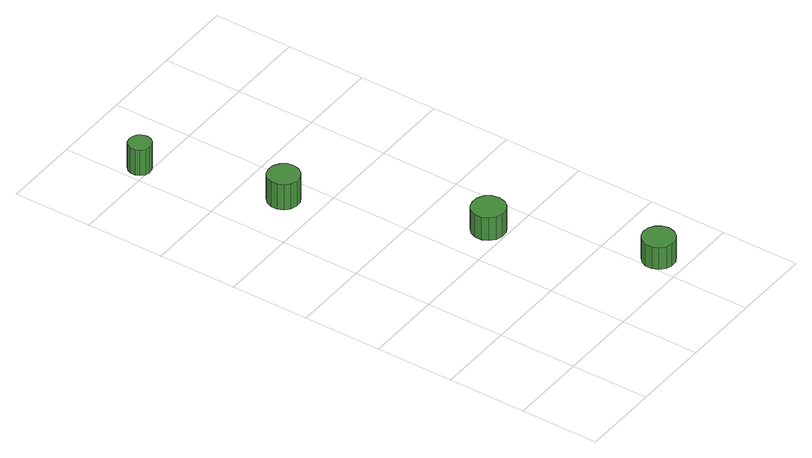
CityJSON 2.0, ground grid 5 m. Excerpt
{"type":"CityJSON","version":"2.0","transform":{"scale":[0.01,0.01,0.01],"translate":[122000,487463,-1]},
"CityObjects":{
"tree1":{"type":"SolitaryVegetationObject","attributes":{"function":"something"},"geometry":[{"type":"MultiSurface","lod":"1","boundaries":[[[0,1,2,3,4,5,6,7,8,9,10,11,12,13,14]],[[15,16,17,18,19,20,21,22,23,24,25,26,27,28,29]],[[0,29,28,1]],[[1,28,27,2]],[[2,27,26,3]],[[3,26,25,4]],[[4,25,24,5]],[[5,24,23,6]],[[6,23,22,7]],[[7,22,21,8]],[[8,21,20,9]],[[9,20,19,10]],[[10,19,18,11]],[[11,18,17,12]],[[12,17,16,13]],[[13,16,15,14]],[[14,15,29,0]]]}]},
"tree2":{"type":"SolitaryVegetationObject","attributes":{"function":"something"},"geometry":[{"type":"MultiSurface","lod":"1","boundaries":[[[30,31,32,33,34,35,36,37,38,39,40,41,42,43,44]],[[45,46,47,48,49,50,51,52,53,54,55,56,57,58,59]],[[30,59,58,31]],[[31,58,57,32]],[[32,57,56,33]],[[33,56,55,34]],[[34,55,54,35]],[[35,54,53,36]],[[36,53,52,37]],[[37,52,51,38]],[[38,51,50,39]],[[39,50,49,40]],[[40,49,48,41]],[[41,48,47,42]],[[42,47,46,43]],[[43,46,45,44]],[[44,45,59,30]]]}]},
"tree3":{"type":"SolitaryVegetationObject","attributes":{"function":"something"},"geometry":[{"type":"MultiSurface","lod":"1","boundaries":[[[60,61,62,63,64,65,66,67,68,69,70,71,72,73,74]],[[75,76,77,78,79,80,81,82,83,84,85,86,87,88,89]],[[60,89,88,61]],[[61,88,87,62]],[[62,87,86,63]],[[63,86,85,64]],[[64,85,84,65]],[[65,84,83,66]],[[66,83,82,67]],[[67,82,81,68]],[[68,81,80,69]],[[69,80,79,70]],[[70,79,78,71]],[[71,78,77,72]],[[72,77,76,73]],[[73,76,75,74]],[[74,75,89,60]]]}]},
"tree4":{"type":"SolitaryVegetationObject","attributes":{"function":"something"},"geometry":[{"type":"MultiSurface","lod":"1","boundaries":[[[90,91,92,93,94,95,96,97,98,99,100,101,102,103,104]],[[105,106,107,108,109,110,111,112,113,114,115,116,117,118,119]],[[90,119,118,91]],[[91,118,117,92]],[[92,117,116,93]],[[93,116,115,94]],[[94,115,114,95]],[[95,114,113,96]],[[96,113,112,97]],[[97,112,111,98]],[[98,111,110,99]],[[99,110,109,100]],[[100,109,108,101]],[[101,108,107,102]],[[102,107,106,103]],[[103,106,105,104]],[[104,105,119,90]]]}]}
},
"vertices":[
[429,2230,249],[420,2270,249],[396,2303,249],[360,2324,249],[319,2328,249],[280,2316,249],[249,2288,249],[232,2250,249],[232,2209,249],[249,2171,249],[280,2143,249],[319,2131,249],[360,2135,249],[396,2156,249],[420,2189,249],[420,2189,69],[396,2156,69],[360,2135,69],[319,2131,69],[280,2143,69],[249,2171,69],[232,2209,69],[232,2250,69],[249,2288,69],[280,2316,69],[319,2328,69],[360,2324,69],[396,2303,69],[420,2270,69],[429,2230,69],
[176,3066,249],[169,3095,249],[152,3119,249],[126,3134,249],[96,3137,249],[67,3128,249],[45,3108,249],[33,3081,249],[33,3051,249],[45,3023,249],[67,3003,249],[96,2994,249],[126,2997,249],[152,3012,249],[169,3036,249],[169,3036,68],[152,3012,68],[126,2997,68],[96,2994,68],[67,3003,68],[45,3023,68],[33,3051,68],[33,3081,68],[45,3108,68],[67,3128,68],[96,3137,68],[126,3134,68],[152,3119,68],[169,3095,68],[176,3066,68],
[869,1114,232],[860,1157,232],[835,1192,232],[797,1214,232],[754,1218,232],[712,1205,232],[680,1176,232],[662,1136,232],[662,1092,232],[680,1052,232],[712,1023,232],[754,1010,232],[797,1014,232],[835,1036,232],[860,1071,232],[860,1071,70],[835,1036,70],[797,1014,70],[754,1010,70],[712,1023,70],[680,1052,70],[662,1092,70],[662,1136,70],[680,1176,70],[712,1205,70],[754,1218,70],[797,1214,70],[835,1192,70],[860,1157,70],[869,1114,70],
[1194,166,228],[1185,207,228],[1160,241,228],[1123,263,228],[1081,267,228],[1041,254,228],[1010,226,228],[993,187,228],[993,145,228],[1010,106,228],[1041,78,228],[1081,65,228],[1123,69,228],[1160,90,228],[1185,125,228],[1185,125,71],[1160,90,71],[1123,69,71],[1081,65,71],[1041,78,71],[1010,106,71],[993,145,71],[993,187,71],[1010,226,71],[1041,254,71],[1081,267,71],[1123,263,71],[1160,241,71],[1185,207,71],[1194,166,71]
]}
